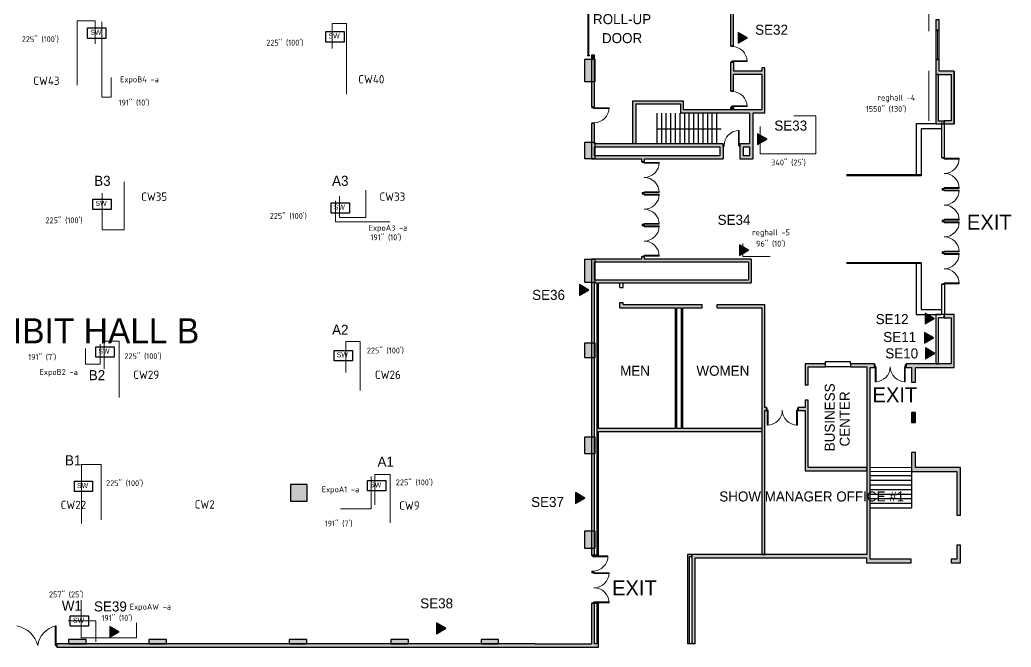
# Model space of a CAD drawing. Header units: inches. Extents: x 812 to 4509, y -5858 to -1986.
# Drawn here: x 2137 to 4509, y -5857 to -4357 of the extents above; entities that cross this region are included whole.
import ezdxf
from ezdxf.enums import TextEntityAlignment as Align

# ---------------------------------------------------------------- set-up
doc = ezdxf.new("R2010")
doc.units = ezdxf.units.IN
doc.header["$LTSCALE"] = 100
doc.header["$MEASUREMENT"] = 0
doc.linetypes.add('DASHEDTINY', pattern=[2.8575, 1.905, -0.9525])
doc.layers.add('AP_Name', color=176, linetype='CONTINUOUS', lineweight=0, true_color=0x000080)
doc.layers.add('WIRE RUN', color=200, linetype='DASHEDTINY', lineweight=13, true_color=0xaa00ff)
doc.layers.add('bldg_clmn', color=9, linetype='CONTINUOUS')
doc.layers.add('bldg_stairs', color=9, linetype='CONTINUOUS')
for name, color, linetype, lineweight in [('bldg_doors', 7, 'CONTINUOUS', 18), ('bldg_glass', 7, 'CONTINUOUS', 18), ('bldg_text', 94, 'CONTINUOUS', 25), ('bldg_text1', 94, 'CONTINUOUS', 25), ('bldg_wallint', 7, 'CONTINUOUS', 25), ('bldg_wallintsol', 7, 'CONTINUOUS', 25), ('data_location', 110, 'CONTINUOUS', 25), ('LENGTH', 4, 'CONTINUOUS', 18), ('Switch_Location', 40, 'CONTINUOUS', 25)]:
    doc.layers.add(name, color=color, linetype=linetype, lineweight=lineweight)
doc.styles.add('bldgtx24', font='bldgtx24')
doc.styles.add('bldgtx30', font='bldgtx30')
doc.styles.add('bldgtx36', font='bldgtx36')
doc.styles.add('bldgtx48', font='bldgtx48')
doc.styles.add('iso3098', font='iso3098')
doc.styles.add('showtx24', font='showtx24')

msp = doc.modelspace()

# ---------------------------------------------------------------- hatches: boundary and pattern name
at = {"layer": 'bldg_clmn'}
for points in [[(3488.5, -4451), (3512.5, -4451), (3512.5, -4505), (3488.5, -4505)], [(3488.5, -4649), (3512.5, -4649), (3512.5, -4689), (3488.5, -4689)], [(3488.5, -4929), (3512.5, -4929), (3512.5, -4985), (3488.5, -4985)], [(3488.5, -5129), (3512.5, -5129), (3512.5, -5165), (3488.5, -5165)], [(3488.5, -5354), (3512.5, -5354), (3512.5, -5395), (3488.5, -5395)], [(2824.5, -5508), (2824.5, -5468), (2784.5, -5468), (2784.5, -5508)], [(3488.5, -5579), (3512.5, -5579), (3512.5, -5621), (3488.5, -5621)], [(2253.5, -5849), (2295.5, -5849), (2295.5, -5839), (2253.5, -5839)], [(2445.5, -5849), (2487.5, -5849), (2487.5, -5839), (2445.5, -5839)], [(2781.5, -5849), (2823.5, -5849), (2823.5, -5839), (2781.5, -5839)], [(3024.5, -5849), (3066.5, -5849), (3066.5, -5839), (3024.5, -5839)], [(3240.5, -5849), (3282.5, -5849), (3282.5, -5839), (3240.5, -5839)]]:
    msp.add_hatch(color=256, dxfattribs=at).paths.add_polyline_path(points, flags=0)
at = {"layer": 'bldg_wallintsol'}
for points in [[(3844.6, -3479), (3837.4, -3479), (3837.4, -3968.5), (3837.4, -4418.6), (3844.6, -4418.6)], [(3511.7, -4441), (3504.5, -4441), (3504.5, -4451), (3511.7, -4451)], [(4372.6, -4479.7), (4336.6, -4479.7), (4336.6, -4452.8), (4328.5, -4452.8), (4328.5, -4487.2), (4365.1, -4487.2), (4365.1, -4598.2), (4348.6, -4598.2), (4348.6, -4605.7), (4372.6, -4605.7)], [(3511.7, -4505), (3504.5, -4505), (3504.5, -4557.7), (3504.5, -4565), (3511.7, -4565)], [(4348.6, -4599.1), (4335.1, -4599.1), (4335.1, -4487.2), (4328.5, -4487.2), (4328.5, -4605.7), (4348.6, -4605.7)], [(3844.6, -4566.2), (3837.4, -4566.2), (3837.4, -4572.2), (3844.6, -4572.2)], [(3511.7, -4605), (3504.5, -4605), (3504.5, -4649), (3511.7, -4649)], [(3819.8, -4653.7), (3512.5, -4653.7), (3512.5, -4660.4), (3811.8, -4660.4), (3811.8, -4682.4), (3631.7, -4682.4), (3512.5, -4682.4), (3512.5, -4689), (3624.5, -4689), (3624.5, -4695.8), (3631.7, -4695.8), (3631.7, -4689), (3819.8, -4689)], [(3919.5, -5037.4), (3805.7, -5037.4), (3805.7, -5045.4), (3912.2, -5045.4), (3912.2, -5635.6), (3919.5, -5635.6), (3919.5, -5291.2), (3923.2, -5291.2), (3923.2, -5283.9), (3919.5, -5283.9)], [(4279.5, -5187.9), (4372.6, -5187.9), (4372.6, -5061.9), (4348.6, -5061.9), (4348.6, -5069.4), (4365.1, -5069.4), (4365.1, -5179.8), (4279.5, -5179.8), (4257.5, -5179.8), (4257.5, -5187.9), (4270.5, -5187.9), (4270.5, -5223.7), (4279.5, -5223.7)], [(4181.5, -5179.8), (4124.3, -5179.8), (4124.3, -5187), (4163.3, -5187), (4163.3, -5635.6), (3745, -5635.6), (3745, -5640.2), (3745, -5849), (3752.5, -5849), (3752.5, -5643.7), (4162.5, -5643.7), (4162.5, -5655.7), (4269.5, -5655.7), (4269.5, -5646.7), (4171.5, -5646.7), (4171.5, -5635.6), (4171.5, -5187.9), (4181.5, -5187.9)], [(4064.3, -5179.8), (4015.5, -5179.8), (4015.5, -5230.5), (4022.7, -5230.5), (4022.7, -5187), (4064.3, -5187)], [(4022.7, -5283.9), (4022.7, -5266.5), (4015.5, -5266.5), (4015.5, -5283.9), (3999.2, -5283.9), (3999.2, -5291.2), (4015.5, -5291.2), (4015.5, -5435), (4163.3, -5435), (4163.3, -5427.7), (4022.7, -5427.7)], [(4279.5, -5295.7), (4270.5, -5295.7), (4270.5, -5319.7), (4279.5, -5319.7)], [(4387.5, -5427.7), (4279.5, -5427.7), (4279.5, -5391.7), (4270.5, -5391.7), (4270.5, -5427.7), (4270.5, -5436.7), (4279.5, -5436.7), (4378.5, -5436.7), (4378.5, -5541.5), (4387.5, -5541.5)], [(4387.5, -5613.5), (4378.5, -5613.5), (4378.5, -5646.7), (4365.5, -5646.7), (4365.5, -5655.7), (4387.5, -5655.7)], [(3745, -5635.6), (3734.5, -5635.6), (3734.5, -5849), (3739.1, -5849), (3739.1, -5640.2), (3745, -5640.2)], [(3521.7, -5753), (3517.1, -5753), (3517.1, -5849), (3511.7, -5849), (3511.7, -5753), (3504.5, -5753), (3504.5, -5849), (3369, -5849), (2225.5, -5849), (2225.5, -5857.1), (3369, -5857.1), (3521.7, -5857.1)], [(3521.7, -5753), (3517.1, -5753), (3517.1, -5849), (3511.7, -5849), (3511.7, -5753), (3504.5, -5753), (3504.5, -5849), (3369, -5849), (3369, -5857.1), (3521.7, -5857.1)]]:
    msp.add_hatch(color=256, dxfattribs=at).paths.add_polyline_path(points, flags=0)
h = msp.add_hatch(color=256, dxfattribs=at)
h.paths.add_polyline_path([(4336.6, -3972.8), (4328.5, -3972.8), (4328.5, -3996.8), (4336.6, -3996.8)], flags=0)
h.paths.add_polyline_path([(4336.6, -4068.8), (4328.5, -4068.8), (4328.5, -4092.8), (4336.6, -4092.8)], flags=0)
h.paths.add_polyline_path([(4336.6, -4164.8), (4328.5, -4164.8), (4328.5, -4188.8), (4336.6, -4188.8)], flags=0)
h.paths.add_polyline_path([(4336.6, -4260.8), (4328.5, -4260.8), (4328.5, -4284.8), (4336.6, -4284.8)], flags=0)
h.paths.add_polyline_path([(4336.6, -4356.8), (4328.5, -4356.8), (4328.5, -4380.8), (4336.6, -4380.8)], flags=0)
h = msp.add_hatch(color=256, dxfattribs=at)
h.paths.add_polyline_path([(3891, -4580.2), (3919.5, -4580.2), (3919.5, -4479.7), (3919.5, -4471.2), (3912.2, -4471.2), (3912.2, -4479.7), (3844.6, -4479.7), (3844.6, -4458.6), (3837.4, -4458.6), (3837.4, -4526.2), (3844.6, -4526.2), (3844.6, -4487), (3912.2, -4487), (3912.2, -4572.2), (3724.6, -4572.2), (3724.6, -4551.1), (3602.6, -4551.1), (3602.6, -4653.7), (3610.6, -4653.7), (3610.6, -4557.7), (3717.4, -4557.7), (3717.4, -4580.2), (3883, -4580.2), (3883, -4653.7), (3859.8, -4653.7), (3859.8, -4661), (3859.8, -4689), (3891, -4689)], flags=0)
h.paths.add_polyline_path([(3883, -4660.4), (3883, -4682.4), (3867.8, -4682.4), (3867.8, -4660.4)], flags=0)
h = msp.add_hatch(color=256, dxfattribs=at)
h.paths.add_polyline_path([(3886.3, -4929), (3631.7, -4929), (3631.7, -4923.8), (3624.5, -4923.8), (3624.5, -4929), (3504.5, -4929), (3504.5, -4985.6), (3504.5, -5637), (3511.7, -5637), (3511.7, -4985.6), (3517.1, -4985.6), (3517.1, -5341.7), (3517.1, -5637), (3521.7, -5637), (3521.7, -5341.7), (3912.2, -5341.7), (3912.2, -5334.5), (3722.8, -5334.5), (3722.8, -5045.4), (3769.7, -5045.4), (3769.7, -5037.4), (3580.6, -5037.4), (3580.6, -5033.2), (3572.6, -5033.2), (3572.6, -5045.4), (3704.8, -5045.4), (3704.8, -5334.5), (3521.7, -5334.5), (3521.7, -4985.6), (3886.3, -4985.6)], flags=0)
h.paths.add_polyline_path([(3631.7, -4935.6), (3880.4, -4935.6), (3880.4, -4979), (3521.7, -4979), (3511.7, -4979), (3511.7, -4935.6)], flags=0)
h.paths.add_polyline_path([(3708.8, -5045.4), (3718.8, -5045.4), (3718.8, -5334.5), (3708.8, -5334.5)], flags=0)
at = {"layer": 'data_location'}
for points in [[(3877.9, -4399.6), (3855.5, -4386.7), (3855.5, -4412.5)], [(3924.6, -4642.2), (3902.2, -4629.2), (3902.2, -4655.1)], [(3880.8, -4907.6), (3858.4, -4894.7), (3858.4, -4920.6)], [(3498.4, -5003), (3476, -4990), (3476, -5015.9)], [(4325, -5071.2), (4302.6, -5058.2), (4302.6, -5084.1)], [(4323.7, -5117.3), (4301.3, -5104.4), (4301.3, -5130.3)], [(4326.2, -5154.4), (4303.8, -5141.5), (4303.8, -5167.4)], [(3466.1, -5487.4), (3466.1, -5513.3), (3488.5, -5500.4)], [(2374.4, -5820.5), (2352, -5807.6), (2352, -5833.5)], [(3156.5, -5812), (3134.1, -5799.1), (3134.1, -5825)]]:
    msp.add_hatch(color=256, dxfattribs=at).paths.add_polyline_path(points, flags=0)

# ---------------------------------------------------------------- linework, layer by layer
at = {"layer": 'bldg_clmn'}
for points in [[(3488.5, -4451), (3512.5, -4451), (3512.5, -4505), (3488.5, -4505)], [(3488.5, -4649), (3512.5, -4649), (3512.5, -4689), (3488.5, -4689)], [(3488.5, -4929), (3512.5, -4929), (3512.5, -4985), (3488.5, -4985)], [(3488.5, -5129), (3512.5, -5129), (3512.5, -5165), (3488.5, -5165)], [(3488.5, -5354), (3512.5, -5354), (3512.5, -5395), (3488.5, -5395)], [(2824.5, -5508), (2824.5, -5468), (2784.5, -5468), (2784.5, -5508)], [(3488.5, -5579), (3512.5, -5579), (3512.5, -5621), (3488.5, -5621)], [(2253.5, -5849), (2295.5, -5849), (2295.5, -5839), (2253.5, -5839)], [(2445.5, -5849), (2487.5, -5849), (2487.5, -5839), (2445.5, -5839)], [(2781.5, -5849), (2823.5, -5849), (2823.5, -5839), (2781.5, -5839)], [(3024.5, -5849), (3066.5, -5849), (3066.5, -5839), (3024.5, -5839)], [(3240.5, -5849), (3282.5, -5849), (3282.5, -5839), (3240.5, -5839)]]:
    msp.add_lwpolyline(points, close=True, dxfattribs=at)
at = {"layer": 'bldg_doors'}
for p, q in [((3496.2, -4299.7), (3496.2, -4441)), ((3498.2, -4441), (3498.2, -4299.7)), ((3843.5, -4418.6), (3838.5, -4418.6)), ((3838.5, -4418.6), (3838.5, -4420.6)), ((3838.5, -4420.6), (3843.5, -4420.6)), ((3843.5, -4420.6), (3843.5, -4418.6)), ((3494.7, -4443), (3494.7, -4441)), ((3494.7, -4441), (3499.7, -4441)), ((3499.7, -4443), (3494.7, -4443)), ((3496.2, -4441), (3498.2, -4441)), ((3499.7, -4441), (3499.7, -4443)), ((3838.5, -4458.6), (3838.5, -4456.6)), ((3838.5, -4456.6), (3843.5, -4456.6)), ((3843.5, -4458.6), (3838.5, -4458.6)), ((3841, -4456.6), (3841, -4454.8)), ((3841, -4454.8), (3877, -4454.8)), ((3877, -4456.6), (3841, -4456.6)), ((3843.5, -4456.6), (3843.5, -4458.6)), ((3877, -4454.8), (3877, -4456.6)), ((3843.5, -4526.2), (3838.5, -4526.2)), ((3838.5, -4526.2), (3838.5, -4528.2)), ((3838.5, -4528.2), (3843.5, -4528.2)), ((3843.5, -4528.2), (3843.5, -4526.2)), ((3505.6, -4567), (3505.6, -4565)), ((3505.6, -4565), (3510.6, -4565)), ((3510.6, -4567), (3505.6, -4567)), ((3510.6, -4565), (3510.6, -4567)), ((3510.6, -4567), (3510.6, -4568.7)), ((3546.6, -4567), (3510.6, -4567)), ((3510.6, -4568.7), (3546.6, -4568.7)), ((3546.6, -4568.7), (3546.6, -4567)), ((3838.5, -4566.2), (3838.5, -4564.2)), ((3838.5, -4564.2), (3843.5, -4564.2)), ((3843.5, -4566.2), (3838.5, -4566.2)), ((3841, -4564.2), (3841, -4562.5)), ((3841, -4562.5), (3877, -4562.5)), ((3877, -4564.2), (3841, -4564.2)), ((3843.5, -4564.2), (3843.5, -4566.2)), ((3877, -4562.5), (3877, -4564.2)), ((3505.6, -4603), (3505.6, -4605)), ((3510.6, -4603), (3505.6, -4603)), ((3505.6, -4605), (3510.6, -4605)), ((3510.6, -4605), (3510.6, -4603)), ((3856.1, -4657.4), (3856.1, -4621.4)), ((3856.1, -4621.4), (3857.8, -4621.4)), ((3857.8, -4621.4), (3857.8, -4657.4)), ((3821.8, -4654.9), (3819.8, -4654.9)), ((3819.8, -4654.9), (3819.8, -4659.9)), ((3819.8, -4659.9), (3821.8, -4659.9)), ((3821.8, -4659.9), (3821.8, -4654.9)), ((3857.8, -4657.4), (3856.1, -4657.4)), ((3857.8, -4654.9), (3859.8, -4654.9)), ((3857.8, -4659.9), (3857.8, -4654.9)), ((3859.8, -4659.9), (3857.8, -4659.9)), ((3859.8, -4654.9), (3859.8, -4659.9)), ((3625.6, -4697.8), (3625.6, -4695.8)), ((3625.6, -4695.8), (3630.6, -4695.8)), ((3630.6, -4695.8), (3630.6, -4697.8)), ((4343.4, -4687.9), (4343.4, -4685.9)), ((4343.4, -4685.9), (4348.4, -4685.9)), ((4348.4, -4687.9), (4343.4, -4687.9)), ((4348.4, -4685.9), (4348.4, -4687.9)), ((4348.4, -4687.9), (4348.4, -4689.9)), ((4384.4, -4687.9), (4348.4, -4687.9)), ((4348.4, -4689.9), (4384.4, -4689.9)), ((4384.4, -4689.9), (4384.4, -4687.9)), ((3630.6, -4697.8), (3625.6, -4697.8)), ((3630.6, -4697.8), (3630.6, -4699.8)), ((3666.6, -4697.8), (3630.6, -4697.8)), ((3630.6, -4699.8), (3666.6, -4699.8)), ((3666.6, -4699.8), (3666.6, -4697.8)), ((4343.4, -4759.9), (4343.4, -4761.9)), ((4348.4, -4759.9), (4343.4, -4759.9)), ((4343.4, -4763.9), (4343.4, -4761.9)), ((4343.4, -4761.9), (4348.4, -4761.9)), ((4343.4, -4761.9), (4348.4, -4761.9)), ((4348.4, -4763.9), (4343.4, -4763.9)), ((4348.4, -4759.9), (4348.4, -4757.9)), ((4348.4, -4757.9), (4384.4, -4757.9)), ((4384.4, -4759.9), (4348.4, -4759.9)), ((4348.4, -4761.9), (4348.4, -4759.9)), ((4348.4, -4761.9), (4348.4, -4763.9)), ((4348.4, -4763.9), (4348.4, -4765.9)), ((4384.4, -4763.9), (4348.4, -4763.9)), ((4348.4, -4765.9), (4384.4, -4765.9)), ((4384.4, -4757.9), (4384.4, -4759.9)), ((4384.4, -4765.9), (4384.4, -4763.9)), ((3625.6, -4769.8), (3625.6, -4771.8)), ((3630.6, -4769.8), (3625.6, -4769.8)), ((3625.6, -4773.8), (3625.6, -4771.8)), ((3625.6, -4771.8), (3630.6, -4771.8)), ((3625.6, -4771.8), (3630.6, -4771.8)), ((3630.6, -4773.8), (3625.6, -4773.8)), ((3630.6, -4769.8), (3630.6, -4767.8)), ((3630.6, -4767.8), (3666.6, -4767.8)), ((3630.6, -4771.8), (3630.6, -4769.8)), ((3666.6, -4769.8), (3630.6, -4769.8)), ((3630.6, -4771.8), (3630.6, -4773.8)), ((3630.6, -4773.8), (3630.6, -4775.8)), ((3666.6, -4773.8), (3630.6, -4773.8)), ((3630.6, -4775.8), (3666.6, -4775.8)), ((3666.6, -4767.8), (3666.6, -4769.8)), ((3666.6, -4775.8), (3666.6, -4773.8)), ((4343.4, -4835.9), (4343.4, -4837.9)), ((4348.4, -4835.9), (4343.4, -4835.9)), ((4343.4, -4837.9), (4348.4, -4837.9)), ((4343.4, -4839.9), (4343.4, -4837.9)), ((4343.4, -4837.9), (4348.4, -4837.9)), ((4348.4, -4835.9), (4348.4, -4833.9)), ((4348.4, -4833.9), (4384.4, -4833.9)), ((4384.4, -4835.9), (4348.4, -4835.9)), ((4348.4, -4837.9), (4348.4, -4835.9)), ((4348.4, -4837.9), (4348.4, -4839.9)), ((4384.4, -4833.9), (4384.4, -4835.9)), ((3625.6, -4845.8), (3625.6, -4847.8)), ((3630.6, -4845.8), (3625.6, -4845.8)), ((3625.6, -4847.8), (3630.6, -4847.8)), ((3625.6, -4849.8), (3625.6, -4847.8)), ((3625.6, -4847.8), (3630.6, -4847.8)), ((3630.6, -4849.8), (3625.6, -4849.8)), ((3630.6, -4845.8), (3630.6, -4843.8)), ((3630.6, -4843.8), (3666.6, -4843.8)), ((3630.6, -4847.8), (3630.6, -4845.8)), ((3666.6, -4845.8), (3630.6, -4845.8)), ((3630.6, -4847.8), (3630.6, -4849.8)), ((3630.6, -4849.8), (3630.6, -4851.8)), ((3666.6, -4849.8), (3630.6, -4849.8)), ((3630.6, -4851.8), (3666.6, -4851.8)), ((3666.6, -4843.8), (3666.6, -4845.8)), ((3666.6, -4851.8), (3666.6, -4849.8)), ((4348.4, -4839.9), (4343.4, -4839.9)), ((4348.4, -4839.9), (4348.4, -4841.9)), ((4384.4, -4839.9), (4348.4, -4839.9)), ((4348.4, -4841.9), (4384.4, -4841.9)), ((4384.4, -4841.9), (4384.4, -4839.9)), ((3625.6, -4921.8), (3625.6, -4923.8)), ((3630.6, -4921.8), (3625.6, -4921.8)), ((3625.6, -4923.8), (3630.6, -4923.8)), ((3630.6, -4921.8), (3630.6, -4919.8)), ((3630.6, -4919.8), (3666.6, -4919.8)), ((3630.6, -4923.8), (3630.6, -4921.8)), ((3666.6, -4921.8), (3630.6, -4921.8)), ((3666.6, -4919.8), (3666.6, -4921.8)), ((4343.4, -4911.9), (4343.4, -4913.9)), ((4348.4, -4911.9), (4343.4, -4911.9)), ((4343.4, -4913.9), (4348.4, -4913.9)), ((4343.4, -4913.9), (4348.4, -4913.9)), ((4343.4, -4915.9), (4343.4, -4913.9)), ((4343.4, -4913.9), (4348.4, -4913.9)), ((4348.4, -4915.9), (4343.4, -4915.9)), ((4348.4, -4911.9), (4348.4, -4909.9)), ((4348.4, -4909.9), (4384.4, -4909.9)), ((4348.4, -4913.9), (4348.4, -4911.9)), ((4384.4, -4911.9), (4348.4, -4911.9)), ((4348.4, -4913.9), (4348.4, -4915.9)), ((4348.4, -4915.9), (4348.4, -4917.9)), ((4384.4, -4915.9), (4348.4, -4915.9)), ((4348.4, -4917.9), (4384.4, -4917.9)), ((4384.4, -4909.9), (4384.4, -4911.9)), ((4384.4, -4917.9), (4384.4, -4915.9)), ((4343.4, -4987.9), (4343.4, -4989.9)), ((4348.4, -4987.9), (4343.4, -4987.9)), ((4343.4, -4989.9), (4348.4, -4989.9)), ((4348.4, -4987.9), (4348.4, -4985.9)), ((4348.4, -4985.9), (4384.4, -4985.9)), ((4348.4, -4989.9), (4348.4, -4987.9)), ((4384.4, -4987.9), (4348.4, -4987.9)), ((4384.4, -4985.9), (4384.4, -4987.9)), ((4183.5, -5181.4), (4181.5, -5181.4)), ((4181.5, -5181.4), (4181.5, -5186.4)), ((4181.5, -5186.4), (4183.5, -5186.4)), ((4183.5, -5186.4), (4183.5, -5181.4)), ((4183.5, -5186.4), (4185.5, -5186.4)), ((4183.5, -5222.4), (4183.5, -5186.4)), ((4185.5, -5186.4), (4185.5, -5222.4)), ((4255.5, -5186.4), (4253.5, -5186.4)), ((4253.5, -5186.4), (4253.5, -5222.4)), ((4255.5, -5181.4), (4257.5, -5181.4)), ((4255.5, -5186.4), (4255.5, -5181.4)), ((4257.5, -5186.4), (4255.5, -5186.4)), ((4255.5, -5222.4), (4255.5, -5186.4)), ((4257.5, -5181.4), (4257.5, -5186.4)), ((4185.5, -5222.4), (4183.5, -5222.4)), ((4253.5, -5222.4), (4255.5, -5222.4)), ((3925.2, -5285), (3923.2, -5285)), ((3923.2, -5285), (3923.2, -5290)), ((3925.2, -5290), (3925.2, -5285)), ((3997.2, -5285), (3999.2, -5285)), ((3997.2, -5290), (3997.2, -5285)), ((3999.2, -5285), (3999.2, -5290)), ((3923.2, -5290), (3925.2, -5290)), ((3925.2, -5290), (3927.2, -5290)), ((3925.2, -5326), (3925.2, -5290)), ((3927.2, -5290), (3927.2, -5326)), ((3997.2, -5290), (3995.2, -5290)), ((3995.2, -5290), (3995.2, -5326)), ((3999.2, -5290), (3997.2, -5290)), ((3997.2, -5326), (3997.2, -5290)), ((3927.2, -5326), (3925.2, -5326)), ((3995.2, -5326), (3997.2, -5326)), ((3505.6, -5637), (3505.6, -5639)), ((3510.6, -5637), (3505.6, -5637)), ((3505.6, -5639), (3510.6, -5639)), ((3505.6, -5639), (3510.6, -5639)), ((3508.1, -5639), (3508.1, -5641)), ((3544.1, -5639), (3508.1, -5639)), ((3508.1, -5641), (3544.1, -5641)), ((3510.6, -5639), (3510.6, -5637)), ((3544.1, -5641), (3544.1, -5639)), ((3505.6, -5675), (3505.6, -5677)), ((3510.6, -5675), (3505.6, -5675)), ((3505.6, -5677), (3510.6, -5677)), ((3505.6, -5679), (3505.6, -5677)), ((3505.6, -5677), (3510.6, -5677)), ((3510.6, -5679), (3505.6, -5679)), ((3510.6, -5677), (3510.6, -5675)), ((3510.6, -5677), (3510.6, -5679)), ((3510.6, -5679), (3510.6, -5681)), ((3546.6, -5679), (3510.6, -5679)), ((3510.6, -5681), (3546.6, -5681)), ((3546.6, -5681), (3546.6, -5679)), ((3505.6, -5751), (3505.6, -5753)), ((3510.6, -5751), (3505.6, -5751)), ((3505.6, -5753), (3510.6, -5753)), ((3510.6, -5751), (3510.6, -5749)), ((3510.6, -5749), (3546.6, -5749)), ((3510.6, -5753), (3510.6, -5751)), ((3546.6, -5751), (3510.6, -5751)), ((3546.6, -5749), (3546.6, -5751)), ((2221.6, -5853), (2221.6, -5806.4)), ((2221.6, -5806.4), (2223.5, -5806.4)), ((2223.5, -5806.4), (2223.5, -5853)), ((2223.5, -5853), (2221.6, -5853)), ((2223.5, -5850.6), (2225.5, -5850.6)), ((2223.5, -5855.4), (2223.5, -5850.6)), ((2225.5, -5855.4), (2223.5, -5855.4)), ((2225.5, -5850.6), (2225.5, -5855.4))]:
    msp.add_line(p, q, dxfattribs=at)
for centre, radius, start, end in [((3841, -4456.6), 36, 0, 90), ((3841, -4564.2), 36, 0, 90), ((3510.6, -4567), 36, 270, 0), ((3857.8, -4657.4), 36, 90, 180), ((4348.4, -4687.9), 36, 270, 0), ((3630.6, -4697.8), 36, 270, 0), ((3630.6, -4769.8), 36, 0, 90), ((4348.4, -4759.9), 36, 0, 90), ((4348.4, -4763.9), 36, 270, 0), ((3630.6, -4773.8), 36, 270, 0), ((3630.6, -4845.8), 36, 0, 90), ((4348.4, -4835.9), 36, 0, 90), ((3630.6, -4849.8), 36, 270, 0), ((4348.4, -4839.9), 36, 270, 0), ((3630.6, -4921.8), 36, 0, 90), ((4348.4, -4911.9), 36, 0, 90), ((4348.4, -4915.9), 36, 270, 0), ((4348.4, -4987.9), 36, 0, 90), ((4183.5, -5186.4), 36, -90, 0), ((4255.5, -5186.4), 36, 180, 270), ((3925.2, -5290), 36, -90, 0), ((3997.2, -5290), 36, 180, 270), ((3508.1, -5639), 36, -90, 0), ((3510.6, -5679), 36, 270, 0), ((3510.6, -5751), 36, 0, 90), ((2118.6, -5868.4), 62.9, 14.1889, 80.0984), ((2234.7, -5860.9), 55.7, 101.5575, 171.7611)]:
    msp.add_arc(centre, radius, start, end, dxfattribs=at)
at = {"layer": 'bldg_glass'}
for p, q in [((4328.5, -4452.8), (4328.5, -4380.8)), ((4330.2, -4382.8), (4330.2, -4380.8)), ((4330.2, -4380.8), (4334.9, -4380.8)), ((4334.9, -4382.8), (4330.2, -4382.8)), ((4331.6, -4450.8), (4331.6, -4382.8)), ((4331.6, -4382.8), (4333.6, -4382.8)), ((4333.6, -4384.7), (4331.6, -4384.7)), ((4332.6, -4448.8), (4332.6, -4384.7)), ((4333.6, -4382.8), (4333.6, -4450.8)), ((4334.9, -4380.8), (4334.9, -4382.8)), ((4336.6, -4452.8), (4336.6, -4380.8)), ((4330.2, -4450.8), (4330.2, -4452.8)), ((4334.9, -4450.8), (4330.2, -4450.8)), ((4330.2, -4452.8), (4334.9, -4452.8)), ((4333.6, -4448.8), (4331.6, -4448.8)), ((4333.6, -4450.8), (4331.6, -4450.8)), ((4334.9, -4452.8), (4334.9, -4450.8)), ((4270.5, -5427.7), (4171.5, -5427.7)), ((4270.5, -5436.7), (4171.5, -5436.7))]:
    msp.add_line(p, q, dxfattribs=at)
at = {"layer": 'bldg_stairs'}
for p, q in [((3660.8, -4580.2), (3660.8, -4653.7)), ((3671.8, -4580.2), (3671.8, -4653.7)), ((3682.8, -4580.2), (3682.8, -4653.7)), ((3693.8, -4580.2), (3693.8, -4653.7)), ((3704.8, -4580.2), (3704.8, -4653.7)), ((3715.8, -4580.2), (3715.8, -4653.7)), ((3726.8, -4580.2), (3726.8, -4653.7)), ((3737.8, -4580.2), (3737.8, -4653.7)), ((3748.8, -4580.2), (3748.8, -4653.7)), ((3759.8, -4580.2), (3759.8, -4653.7)), ((3770.8, -4580.2), (3770.8, -4653.7)), ((3781.8, -4580.2), (3781.8, -4653.7)), ((3792.8, -4580.2), (3792.8, -4653.7)), ((3803.8, -4580.2), (3803.8, -4653.7)), ((3660.8, -4617.7), (3814.8, -4617.7)), ((4270.5, -5447.7), (4171.5, -5447.7)), ((4270.5, -5436.7), (4270.5, -5524.7)), ((4270.5, -5458.7), (4171.5, -5458.7)), ((4270.5, -5469.7), (4171.5, -5469.7)), ((4270.5, -5480.7), (4171.5, -5480.7)), ((4270.5, -5491.7), (4171.5, -5491.7)), ((4270.5, -5502.7), (4171.5, -5502.7)), ((4270.5, -5513.7), (4171.5, -5513.7)), ((4270.5, -5524.7), (4171.5, -5524.7))]:
    msp.add_line(p, q, dxfattribs=at)
at = {"layer": 'bldg_wallint'}
for p, q in [((3844.6, -4418.6), (3844.6, -3471.7)), ((3837.4, -3968.5), (3837.4, -4418.6)), ((4328.5, -4356.8), (4328.5, -4380.8)), ((4336.6, -4356.8), (4328.5, -4356.8)), ((4336.6, -4380.8), (4336.6, -4356.8)), ((4328.5, -4380.8), (4336.6, -4380.8)), ((3837.4, -4418.6), (3844.6, -4418.6)), ((3504.5, -4441), (3504.5, -4557.7)), ((3511.7, -4441), (3504.5, -4441)), ((3511.7, -4565), (3511.7, -4441)), ((3844.6, -4458.6), (3837.4, -4458.6)), ((3837.4, -4458.6), (3837.4, -4526.2)), ((3844.6, -4458.6), (3844.6, -4479.7)), ((4328.5, -4452.8), (4328.5, -4487.2)), ((4336.6, -4452.8), (4328.5, -4452.8)), ((4336.6, -4479.7), (4336.6, -4452.8)), ((3912.2, -4479.7), (3844.6, -4479.7)), ((3912.2, -4471.2), (3912.2, -4479.7)), ((3919.5, -4471.2), (3912.2, -4471.2)), ((3919.5, -4479.7), (3919.5, -4471.2)), ((3919.5, -4580.2), (3919.5, -4479.7)), ((4372.6, -4479.7), (4336.6, -4479.7)), ((4372.6, -4479.7), (4372.6, -4605.7)), ((4372.6, -4605.7), (4372.6, -4479.7)), ((3844.6, -4487), (3912.2, -4487)), ((3844.6, -4526.2), (3844.6, -4487)), ((3912.2, -4487), (3912.2, -4572.2)), ((4328.5, -4487.2), (4328.5, -4605.7)), ((4335.1, -4487.2), (4328.5, -4487.2)), ((4328.5, -4487.2), (4365.1, -4487.2)), ((4335.1, -4599.1), (4335.1, -4487.2)), ((4365.1, -4487.2), (4365.1, -4598.2)), ((3837.4, -4526.2), (3844.6, -4526.2)), ((3724.6, -4551.1), (3602.6, -4551.1)), ((3602.6, -4551.1), (3602.6, -4653.7)), ((3724.6, -4572.2), (3724.6, -4551.1)), ((3504.5, -4557.7), (3504.5, -4565)), ((3504.5, -4565), (3511.7, -4565)), ((3610.6, -4557.7), (3717.4, -4557.7)), ((3610.6, -4557.7), (3610.6, -4653.7)), ((3717.4, -4557.7), (3717.4, -4580.2)), ((3912.2, -4572.2), (3724.6, -4572.2)), ((3844.6, -4566.2), (3837.4, -4566.2)), ((3837.4, -4566.2), (3837.4, -4572.2)), ((3844.6, -4566.2), (3844.6, -4572.2)), ((3883, -4580.2), (3717.4, -4580.2)), ((3883, -4580.2), (3883, -4653.7)), ((3919.5, -4580.2), (3891, -4580.2)), ((3891, -4580.2), (3891, -4689)), ((4348.6, -4599.1), (4335.1, -4599.1)), ((4348.6, -4598.2), (4348.6, -4605.7)), ((4365.1, -4598.2), (4348.6, -4598.2)), ((4348.6, -4605.7), (4348.6, -4599.1)), ((3504.5, -4605), (3504.5, -4653.7)), ((3511.7, -4605), (3504.5, -4605)), ((3511.7, -4653.7), (3511.7, -4605)), ((4328.5, -4605.7), (4281.5, -4605.7)), ((4281.5, -4605.7), (4281.5, -4729.8)), ((4293.5, -4617.7), (4293.5, -4729.8)), ((4342.3, -4617.7), (4293.5, -4617.7)), ((4328.5, -4605.7), (4348.6, -4605.7)), ((4342.3, -4602.7), (4342.3, -4685.9)), ((4348.6, -4605.7), (4372.6, -4605.7)), ((4349.5, -4685.9), (4349.5, -4602.7)), ((3504.5, -4653.7), (3504.5, -4689)), ((3819.8, -4653.7), (3511.7, -4653.7)), ((3511.7, -4660.4), (3811.8, -4660.4)), ((3511.7, -4682.4), (3511.7, -4660.4)), ((3811.8, -4660.4), (3811.8, -4682.4)), ((3819.8, -4653.7), (3819.8, -4689)), ((3819.8, -4661), (3819.8, -4653.7)), ((3883, -4653.7), (3859.8, -4653.7)), ((3859.8, -4653.7), (3859.8, -4689)), ((3859.8, -4653.7), (3859.8, -4661)), ((3867.8, -4660.4), (3883, -4660.4)), ((3867.8, -4660.4), (3867.8, -4682.4)), ((3883, -4660.4), (3883, -4682.4)), ((3504.5, -4689), (3624.5, -4689)), ((3631.7, -4682.4), (3511.7, -4682.4)), ((3624.5, -4689), (3624.5, -4695.8)), ((3624.5, -4695.8), (3631.7, -4695.8)), ((3811.8, -4682.4), (3631.7, -4682.4)), ((3631.7, -4689), (3819.8, -4689)), ((3631.7, -4695.8), (3631.7, -4689)), ((3859.8, -4689), (3891, -4689)), ((3883, -4682.4), (3867.8, -4682.4)), ((4342.3, -4685.9), (4349.5, -4685.9)), ((4293.5, -4727.8), (4114.5, -4727.8)), ((4293.5, -4729.8), (4114.5, -4729.8)), ((3624.5, -4929), (3504.5, -4929)), ((3504.5, -4929), (3504.5, -4985.6)), ((3624.5, -4923.8), (3624.5, -4929)), ((3631.7, -4923.8), (3624.5, -4923.8)), ((3631.7, -4929), (3631.7, -4923.8)), ((3886.3, -4929), (3631.7, -4929)), ((3886.3, -4929), (3886.3, -4985.6)), ((3511.7, -4935.6), (3631.7, -4935.6)), ((3511.7, -4979), (3511.7, -4935.6)), ((3631.7, -4935.6), (3880.4, -4935.6)), ((3880.4, -4935.6), (3880.4, -4979)), ((4293.5, -4937.8), (4114.5, -4937.8)), ((4293.5, -4939.8), (4114.5, -4939.8)), ((4281.5, -4937.8), (4281.5, -5061.9)), ((4293.5, -4937.8), (4293.5, -5049.9)), ((3521.7, -4979), (3511.7, -4979)), ((3880.4, -4979), (3521.7, -4979)), ((3504.5, -4985.6), (3504.5, -5637)), ((3511.7, -4985.6), (3517.1, -4985.6)), ((3511.7, -5637), (3511.7, -4985.6)), ((3517.1, -4985.6), (3517.1, -5341.7)), ((3521.7, -4985.6), (3886.3, -4985.6)), ((3521.7, -5334.5), (3521.7, -4985.6)), ((3572.6, -4997.2), (3572.6, -4985.6)), ((3572.6, -4997.2), (3580.6, -4997.2)), ((3580.6, -4997.2), (3580.6, -4985.6)), ((4349.5, -4989.9), (4342.3, -4989.9)), ((4342.3, -4989.9), (4342.3, -5061.9)), ((4349.5, -4989.9), (4349.5, -5061.9)), ((3572.6, -5045.4), (3572.6, -5033.2)), ((3572.6, -5033.2), (3580.6, -5033.2)), ((3572.6, -5045.4), (3704.8, -5045.4)), ((3580.6, -5037.4), (3580.6, -5033.2)), ((3580.6, -5037.4), (3769.7, -5037.4)), ((3704.8, -5045.4), (3704.8, -5334.5)), ((3708.8, -5334.5), (3708.8, -5045.4)), ((3708.8, -5045.4), (3718.8, -5045.4)), ((3718.8, -5045.4), (3718.8, -5334.5)), ((3722.8, -5334.5), (3722.8, -5045.4)), ((3722.8, -5045.4), (3769.7, -5045.4)), ((3769.7, -5045.4), (3769.7, -5037.4)), ((3805.7, -5045.4), (3805.7, -5037.4)), ((3805.7, -5037.4), (3919.5, -5037.4)), ((3805.7, -5045.4), (3912.2, -5045.4)), ((3912.2, -5045.4), (3912.2, -5635.6)), ((3919.5, -5283.9), (3919.5, -5037.4)), ((4293.5, -5049.9), (4342.3, -5049.9)), ((4281.5, -5061.9), (4342.3, -5061.9)), ((4348.6, -5061.9), (4328.5, -5061.9)), ((4328.5, -5061.9), (4328.5, -5179.8)), ((4335.1, -5068.5), (4348.6, -5068.5)), ((4335.1, -5179.8), (4335.1, -5068.5)), ((4348.6, -5068.5), (4348.6, -5061.9)), ((4372.6, -5061.9), (4348.6, -5061.9)), ((4348.6, -5061.9), (4348.6, -5069.4)), ((4348.6, -5069.4), (4365.1, -5069.4)), ((4365.1, -5069.4), (4365.1, -5179.8)), ((4372.6, -5187.9), (4372.6, -5061.9)), ((4015.5, -5179.8), (4015.5, -5230.5)), ((4064.3, -5179.8), (4015.5, -5179.8)), ((4022.7, -5187), (4064.3, -5187)), ((4022.7, -5230.5), (4022.7, -5187)), ((4064.3, -5179.8), (4064.3, -5173.8)), ((4064.3, -5173.8), (4124.3, -5173.8)), ((4064.3, -5187), (4064.3, -5179.8)), ((4124.3, -5187), (4064.3, -5187)), ((4124.3, -5179.8), (4124.3, -5173.8)), ((4163.3, -5179.8), (4124.3, -5179.8)), ((4124.3, -5179.8), (4124.3, -5187)), ((4181.5, -5179.8), (4124.3, -5179.8)), ((4124.3, -5187), (4163.3, -5187)), ((4163.3, -5187), (4163.3, -5635.6)), ((4171.5, -5635.6), (4171.5, -5187.9)), ((4171.5, -5187.9), (4181.5, -5187.9)), ((4181.5, -5187.9), (4181.5, -5179.8)), ((4257.5, -5179.8), (4257.5, -5187.9)), ((4279.5, -5179.8), (4257.5, -5179.8)), ((4257.5, -5187.9), (4270.5, -5187.9)), ((4270.5, -5187.9), (4270.5, -5223.7)), ((4365.1, -5179.8), (4279.5, -5179.8)), ((4279.5, -5187.9), (4372.6, -5187.9)), ((4279.5, -5223.7), (4279.5, -5187.9)), ((4328.5, -5179.8), (4335.1, -5179.8)), ((4022.7, -5230.5), (4015.5, -5230.5)), ((4270.5, -5223.7), (4279.5, -5223.7)), ((3923.2, -5283.9), (3919.5, -5283.9)), ((3923.2, -5291.2), (3923.2, -5283.9)), ((4015.5, -5283.9), (3999.2, -5283.9)), ((3999.2, -5283.9), (3999.2, -5291.2)), ((4022.7, -5266.5), (4015.5, -5266.5)), ((4015.5, -5266.5), (4015.5, -5283.9)), ((4022.7, -5283.9), (4022.7, -5266.5)), ((4022.7, -5427.7), (4022.7, -5283.9)), ((3919.5, -5635.6), (3919.5, -5291.2)), ((3919.5, -5291.2), (3923.2, -5291.2)), ((3999.2, -5291.2), (4015.5, -5291.2)), ((4015.5, -5291.2), (4015.5, -5435)), ((4270.5, -5295.7), (4270.5, -5319.7)), ((4279.5, -5295.7), (4270.5, -5295.7)), ((4279.5, -5319.7), (4279.5, -5295.7)), ((3704.8, -5334.5), (3521.7, -5334.5)), ((3718.8, -5334.5), (3708.8, -5334.5)), ((3912.2, -5334.5), (3722.8, -5334.5)), ((4270.5, -5319.7), (4279.5, -5319.7)), ((3517.1, -5341.7), (3517.1, -5637)), ((3521.7, -5341.7), (3912.2, -5341.7)), ((3521.7, -5637), (3521.7, -5341.7)), ((4270.5, -5391.7), (4270.5, -5427.7)), ((4279.5, -5391.7), (4270.5, -5391.7)), ((4279.5, -5427.7), (4279.5, -5391.7)), ((4163.3, -5427.7), (4022.7, -5427.7)), ((4163.3, -5435), (4163.3, -5427.7)), ((4270.5, -5427.7), (4270.5, -5436.7)), ((4387.5, -5427.7), (4279.5, -5427.7)), ((4387.5, -5541.5), (4387.5, -5427.7)), ((4015.5, -5435), (4163.3, -5435)), ((4270.5, -5436.7), (4279.5, -5436.7)), ((4279.5, -5436.7), (4378.5, -5436.7)), ((4378.5, -5436.7), (4378.5, -5541.5)), ((4378.5, -5541.5), (4387.5, -5541.5)), ((4387.5, -5613.5), (4378.5, -5613.5)), ((4378.5, -5613.5), (4378.5, -5646.7)), ((4387.5, -5655.7), (4387.5, -5613.5)), ((3521.7, -5637), (3504.5, -5637)), ((3734.5, -5635.6), (3734.5, -5849)), ((3745, -5635.6), (3734.5, -5635.6)), ((3739.1, -5640.2), (3745, -5640.2)), ((3739.1, -5849), (3739.1, -5640.2)), ((3745, -5635.6), (3745, -5849)), ((4163.3, -5635.6), (3745, -5635.6)), ((3745, -5640.2), (3745, -5635.6)), ((3752.5, -5849), (3752.5, -5643.7)), ((3752.5, -5643.7), (4162.5, -5643.7)), ((3912.2, -5635.6), (3919.5, -5635.6)), ((4162.5, -5643.7), (4162.5, -5655.7)), ((4171.5, -5646.7), (4171.5, -5635.6)), ((4162.5, -5655.7), (4269.5, -5655.7)), ((4269.5, -5646.7), (4171.5, -5646.7)), ((4269.5, -5655.7), (4269.5, -5646.7)), ((4365.5, -5646.7), (4365.5, -5655.7)), ((4378.5, -5646.7), (4365.5, -5646.7)), ((4365.5, -5655.7), (4387.5, -5655.7)), ((3521.7, -5753), (3504.5, -5753)), ((3504.5, -5753), (3504.5, -5849)), ((3511.7, -5753), (3504.5, -5753)), ((3511.7, -5849), (3511.7, -5753)), ((3517.1, -5753), (3517.1, -5849)), ((3521.7, -5857.1), (3521.7, -5753)), ((2225.5, -5849), (2225.5, -5857.1)), ((3369, -5849), (2225.5, -5849)), ((2225.5, -5849), (2225.5, -5857.1)), ((2225.5, -5857.1), (3369, -5857.1)), ((3369, -5849), (3504.5, -5849)), ((3369, -5857.1), (3521.7, -5857.1)), ((3517.1, -5849), (3511.7, -5849)), ((3752.5, -5849), (3734.5, -5849))]:
    msp.add_line(p, q, dxfattribs=at)
at = {"layer": 'data_location'}
for points in [[(3877.9, -4399.6), (3855.5, -4386.7), (3855.5, -4412.5)], [(3924.6, -4642.2), (3902.2, -4629.2), (3902.2, -4655.1)], [(3880.8, -4907.6), (3858.4, -4894.7), (3858.4, -4920.6)], [(3498.4, -5003), (3476, -4990), (3476, -5015.9)], [(4325, -5071.2), (4302.6, -5058.2), (4302.6, -5084.1)], [(4323.7, -5117.3), (4301.3, -5104.4), (4301.3, -5130.3)], [(4326.2, -5154.4), (4303.8, -5141.5), (4303.8, -5167.4)], [(3488.5, -5500.4), (3466.1, -5487.4), (3466.1, -5513.3)], [(2374.4, -5820.5), (2352, -5807.6), (2352, -5833.5)], [(3156.5, -5812), (3134.1, -5799.1), (3134.1, -5825)]]:
    msp.add_lwpolyline(points, close=True, dxfattribs=at)
at = {"layer": 'Switch_Location'}
for points in [[(2299.1, -4376.3), (2342.9, -4376.3), (2342.9, -4401.1), (2299.1, -4401.1)], [(2869.2, -4385), (2913, -4385), (2913, -4409.8), (2869.2, -4409.8)], [(2311.6, -4785.6), (2355.5, -4785.6), (2355.5, -4810.4), (2311.6, -4810.4)], [(2881.7, -4794.3), (2925.6, -4794.3), (2925.6, -4819.1), (2881.7, -4819.1)], [(2318.5, -5138.8), (2362.4, -5138.8), (2362.4, -5163.7), (2318.5, -5163.7)], [(2888.6, -5147.5), (2932.5, -5147.5), (2932.5, -5172.4), (2888.6, -5172.4)], [(2267.3, -5460.2), (2311.1, -5460.2), (2311.1, -5485), (2267.3, -5485)], [(2968.5, -5458.3), (3012.4, -5458.3), (3012.4, -5483.1), (2968.5, -5483.1)], [(2257.6, -5782.3), (2301.5, -5782.3), (2301.5, -5807.1), (2257.6, -5807.1)]]:
    msp.add_lwpolyline(points, close=True, dxfattribs=at)
at = {"layer": 'WIRE RUN'}
for p, q in [((4311.4, -4193.1), (4311.4, -4598.3)), ((2332.8, -4361.4), (2332.8, -4541.6)), ((2355.4, -4541.6), (2355.4, -4494.3)), ((2332.8, -4541.6), (2355.4, -4541.6)), ((2891.8, -4789.5), (2891.8, -4839.7)), ((2891.8, -4839.7), (3021.9, -4839.7)), ((3866.5, -4891.9), (3866.5, -4922.7)), ((3866.5, -4922.7), (3931.8, -4922.7)), ((2294.3, -5180.6), (2294.3, -5142.8)), ((2329.2, -5132.1), (2329.2, -5180.6)), ((2329.2, -5180.6), (2294.3, -5180.6)), ((2977.2, -5448.9), (2977.2, -5526.2)), ((2977.2, -5526.2), (2904, -5526.2)), ((2252.6, -5794.3), (2318.8, -5794.3)), ((2318.8, -5794.3), (2318.8, -5844.5))]:
    msp.add_line(p, q, dxfattribs=at)
at = {"layer": 'WIRE RUN', "color": 40, "true_color": 0xffaa00}
for p, q in [((2273.9, -4512.8), (2273.9, -4358.9)), ((2273.9, -4358.9), (2317.3, -4358.9)), ((2317.3, -4358.9), (2317.3, -4414.2)), ((2918.4, -4365.7), (2884.3, -4365.7)), ((2884.3, -4365.7), (2884.3, -4425.4)), ((2918.4, -4534.3), (2918.4, -4365.7)), ((2386.3, -4744), (2386.3, -4859.3)), ((2964.7, -4763.9), (2964.7, -4829.9)), ((2334.2, -4859.3), (2334.2, -4771.3)), ((2901.9, -4829.9), (2901.9, -4778.5)), ((2964.7, -4829.9), (2901.9, -4829.9)), ((2386.3, -4859.3), (2334.2, -4859.3)), ((2374.4, -5125.5), (2338.5, -5125.5)), ((2338.5, -5125.5), (2338.5, -5191.7)), ((2374.4, -5259.9), (2374.4, -5125.5)), ((2951.1, -5126.4), (2916.6, -5126.4)), ((2916.6, -5126.4), (2916.6, -5200.6)), ((2951.1, -5243.4), (2951.1, -5126.4)), ((2331.5, -5420), (2284.1, -5420)), ((2284.1, -5420), (2284.1, -5561.4)), ((2331.5, -5552.5), (2331.5, -5420)), ((3022.6, -5444), (2986.1, -5444)), ((2986.1, -5444), (2986.1, -5516.7)), ((3022.6, -5560), (3022.6, -5444)), ((2284, -5745), (2284, -5834.6)), ((2416.1, -5834.6), (2416.1, -5799.1)), ((2284, -5834.6), (2416.1, -5834.6))]:
    msp.add_line(p, q, dxfattribs=at)
at = {"layer": 'WIRE RUN', "color": 6}
for p, q in [((4041, -4586.7), (3988.9, -4586.7)), ((4041, -4677.3), (4041, -4586.7)), ((3908, -4612.1), (3908, -4677.3)), ((3908, -4677.3), (4041, -4677.3))]:
    msp.add_line(p, q, dxfattribs=at)

# ---------------------------------------------------------------- texts
at = {"layer": 'AP_Name', "style": 'iso3098'}
for s, p in [('ExpoB4 -a', (2376.9, -4506.2)), ('reghall -4', (4188.7, -4549.8)), ('ExpoA3 -a', (2971.6, -4861.2)), ('reghall -5', (3888.9, -4872)), ('ExpoB2 -a', (2184.2, -5206.1)), ('ExpoA1 -a', (2859.3, -5486.8)), ('ExpoAW -a', (2400.1, -5767.4))]:
    msp.add_text(s, height=14, dxfattribs=at).set_placement(p)
at = {"layer": 'bldg_text'}
for s, height, style, p in [('ROLL-UP', 24, 'bldgtx30', (3577.8, -4367.1)), ('DOOR', 24, 'bldgtx30', (3577.8, -4412.5)), ('EXIT', 36, 'bldgtx36', (4456.4, -4858.8)), ('MEN', 24, 'bldgtx30', (3608.8, -5208.1)), ('WOMEN', 24, 'bldgtx30', (3819, -5208.1)), ('EXIT', 36, 'bldgtx36', (4230.5, -5271.5)), ('EXIT', 36, 'bldgtx36', (3607.3, -5733.5))]:
    msp.add_text(s, height=height, dxfattribs=dict(at, style=style)).set_placement(p, align=Align.CENTER)
at = {"layer": 'bldg_text', "style": 'bldgtx30'}
for s, p in [('BUSINESS', (4086.7, -5307.5)), ('CENTER', (4122.4, -5311.2))]:
    msp.add_text(s, height=24, rotation=90, dxfattribs=at).set_placement(p, align=Align.CENTER)
at = {"layer": 'bldg_text', "insert": (4031.5, -5484.7), "char_height": 24, "width": 440, "attachment_point": 2, "style": 'bldgtx24'}
msp.add_mtext('SHOW MANAGER OFFICE #1', dxfattribs=at)
at = {"layer": 'bldg_text1', "style": 'bldgtx36'}
msp.add_text('EXHIBIT HALL B', height=60, dxfattribs=at).set_placement((2260.8, -5130.5), align=Align.CENTER)
at = {"layer": 'data_location'}
for s, height, style, p in [('SE32', 24, 'showtx24', (3896.2, -4392.5)), ('CW43', 20, 'iso3098', (2169.1, -4512.5)), ('CW40', 20, 'iso3098', (2946.7, -4508.9)), ('SE33', 24, 'showtx24', (3942.1, -4621.7)), ('CW35', 20, 'iso3098', (2427.2, -4789.7)), ('CW33', 20, 'iso3098', (2997.3, -4789.7)), ('SE34', 24, 'showtx24', (3806.4, -4847.1)), ('SE36', 24, 'showtx24', (3362.7, -5026.6)), ('SE12', 24, 'showtx24', (4184.7, -5084.6)), ('SE11', 24, 'showtx24', (4202.7, -5127.2)), ('SE10', 24, 'showtx24', (4207.6, -5166.5)), ('CW29', 20, 'iso3098', (2408.3, -5215.6)), ('CW26', 20, 'iso3098', (2986.5, -5215.6)), ('SE37', 24, 'showtx24', (3360.2, -5522)), ('CW22', 20, 'iso3098', (2234.5, -5526.9)), ('CW2', 20, 'iso3098', (2555.2, -5525.6)), ('CW9', 20, 'iso3098', (3044.5, -5528.3)), ('SE39', 24, 'showtx24', (2314.4, -5771.7)), ('SE38', 24, 'showtx24', (3094.9, -5764.3))]:
    msp.add_text(s, height=height, dxfattribs=dict(at, style=style)).set_placement(p)
at = {"layer": 'LENGTH', "color": 4, "style": 'iso3098'}
for s, p in [('225" (100\')', (2141.5, -4410.1)), ('225" (100\')', (2726.5, -4418.4)), ('191" (10\')', (2372.9, -4561.8)), ('1550" (130\')', (4160.9, -4577)), ('340" (25\')', (3934.6, -4704.9)), ('225" (100\')', (2198.3, -4843.2)), ('225" (100\')', (2734.8, -4832.9)), ('191" (10\')', (2975.7, -4884)), ('225" (100\')', (2967.2, -5154.6)), ('191" (7\')', (2157, -5170.2)), ('225" (100\')', (2387.1, -5168.2)), ('225" (100\')', (2343.2, -5471.8)), ('225" (100\')', (3036.5, -5470)), ('191" (7\')', (2866.1, -5568.4)), ('257" (25\')', (2206.6, -5737.9)), ('191" (10\')', (2332, -5794.3))]:
    msp.add_text(s, height=14, dxfattribs=at).set_placement(p)
at = {"layer": 'LENGTH', "style": 'iso3098'}
msp.add_text('96" (10\')', height=14, dxfattribs=at).set_placement((3898.4, -4899.1))
at = {"layer": 'Switch_Location'}
for s, height, style, p in [('SW', 12, 'bldgtx48', (2305.4, -4392.6)), ('SW', 12, 'bldgtx48', (2875.5, -4401.3)), ('B3', 24, 'showtx24', (2314.8, -4753.8)), ('A3', 24, 'showtx24', (2883.9, -4753.8)), ('SW', 12, 'bldgtx48', (2317.9, -4801.9)), ('SW', 12, 'bldgtx48', (2888.1, -4810.6)), ('A2', 24, 'showtx24', (2883.9, -5110)), ('SW', 12, 'bldgtx48', (2324.9, -5155.2)), ('SW', 12, 'bldgtx48', (2895, -5163.9)), ('B2', 24, 'showtx24', (2301.8, -5218.6)), ('B1', 24, 'showtx24', (2244.9, -5422.2)), ('A1', 24, 'showtx24', (2992.6, -5425.5)), ('SW', 12, 'bldgtx48', (2273.6, -5476.6)), ('SW', 12, 'bldgtx48', (2974.9, -5474.7)), ('W1', 24, 'showtx24', (2237.3, -5769.9)), ('SW', 12, 'bldgtx48', (2264, -5798.6))]:
    msp.add_text(s, height=height, dxfattribs=dict(at, style=style)).set_placement(p)

doc.saveas('drawing.dxf')
